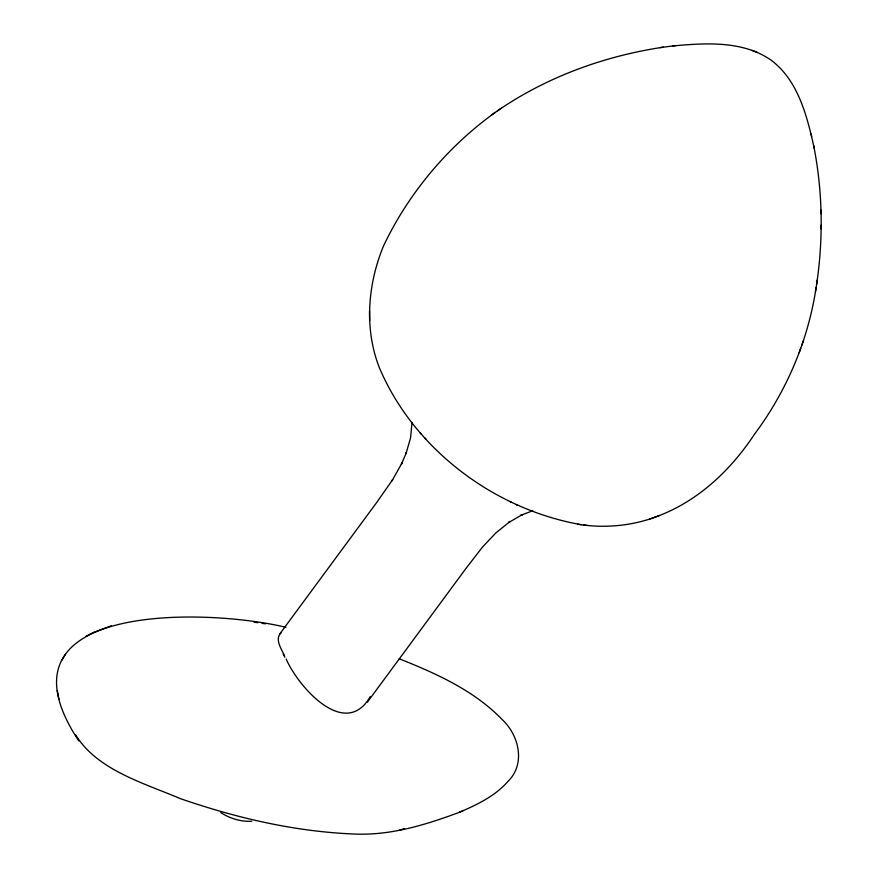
<?xml version="1.0" encoding="UTF-8"?>
<svg xmlns="http://www.w3.org/2000/svg" width="878" height="878" viewBox="0 0 878 878"><rect width="100%" height="100%" fill="white"/><g stroke="black" fill="none" stroke-linecap="round" stroke-linejoin="round"><path stroke-width="1.32" d="M813.643 145.485C822.708 191.075 823.454 238.267 816.65 284.22M581.258 524.682C494.49 509.558 413.736 449.174 379.274 367.476C364.129 328.602 367.739 284.494 383.335 246.356C408.303 193.467 447.582 146.714 495.093 112.516M654.626 517.274C696.441 502.633 730.145 471.091 754.235 434.566C786.403 391.555 808.122 340.818 816.09 287.666M815.421 292.023L817.308 279.961M801.68 345.57L803.205 341.246M799.189 352.671L800.736 348.303M370.296 696.55C345.087 740.384 298.114 686.585 286.162 659.038M285.91 627.331C209.655 608.553 -14.257 600.409 78.822 740.955M65.521 654.22L61.987 660.102M281.245 632.731C274.112 639.019 281.75 649.325 284.571 655.998M279.358 634.52L376.475 502.798L392.675 479.684L392.005 480.782L401.97 463.068L401.389 464.297L406.459 452.411L405.976 453.783L410.564 437.826L412.012 422.439M367.344 702.213L466.339 567.934L482.867 546.643L495.949 532.836L509.811 521.697L508.581 522.564L522.487 514.541L520.863 515.276L532.726 510.766M497.541 110.804C546.698 76.924 604.305 56.038 663.175 47.192M491.318 115.161L501.272 108.192M85.539 636.517L93.277 632.478L111.287 625.805M75.738 734.952C97.162 770.171 144.31 783.176 180.122 798.552C235.886 817.846 294.119 831.488 353.23 833.979C389.744 835.878 425.336 824.991 459.161 812.38C476.897 804.852 495.137 796.116 508.033 781.332C525.999 763.706 518.854 734.908 501.953 719.334C473.9 690.36 436.125 673.437 399.205 658.774M459.161 812.38L463.189 810.624M577.856 524.232C605.118 528.644 633.532 525.878 659.224 515.627M649.852 518.975L654.373 517.351M399.358 830.292L404.549 828.602M672.965 45.93C705.539 42.967 742.777 40.465 771.06 60.132C798.475 80.622 807.2 116.785 814.257 148.36M660.047 47.61L675.786 45.557M251.799 821.259C240.846 821.852 229.915 818.526 220.762 812.589M583.508 524.956L587.053 525.428M254.016 622.184L257.671 622.711M262.072 623.347L265.408 623.841M757.187 52.351L751.996 50.353M510.305 501.755L511.676 502.414M516.385 504.696L517.932 505.432M420.134 432.821L421.33 434.127M424.809 437.924L425.885 439.088M811.118 133.939L811.667 136.507M58.914 699.228L57.289 690.503M820.985 210.094L821.029 213.793M821.117 225.185L821.16 229.136M369.539 310.878L369.649 320.755M284.856 657.249A46.534 3.238 59.6 0 1 283.21 654.077"/></g></svg>
